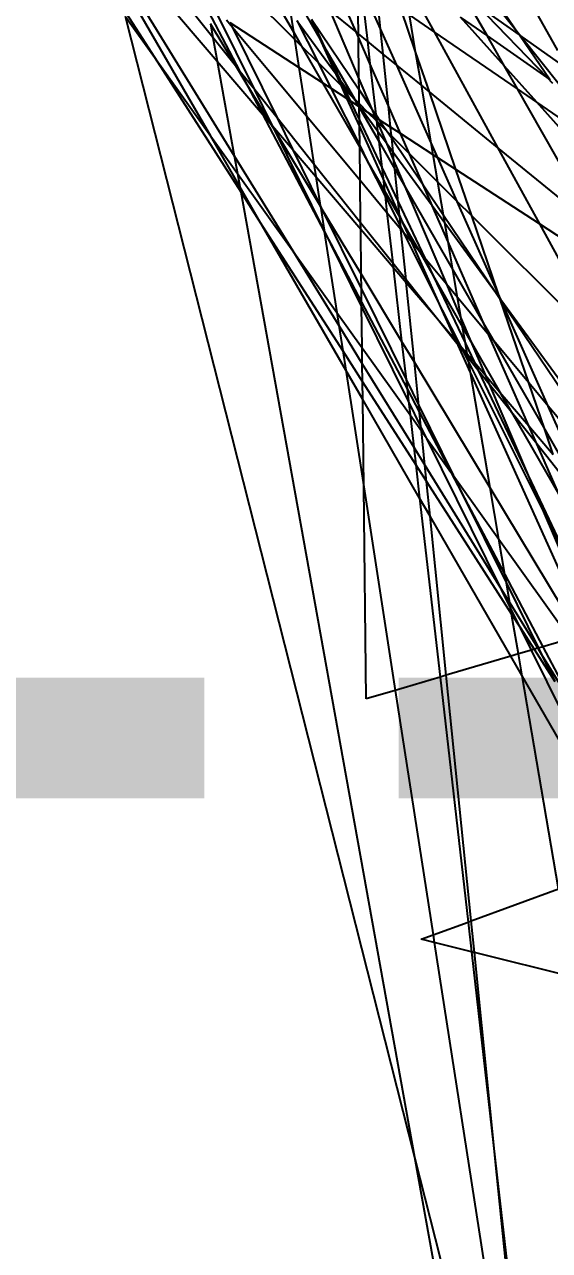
# Model space of a CAD drawing. Header units: metres. Extents: x 0 to 1324930, y 0 to 1631912.
# Drawn here: x 253720.43 to 253727.51, y 1630704.57 to 1630721.11 of the extents above; entities that cross this region are included whole.
import ezdxf

# ---------------------------------------------------------------- set-up
doc = ezdxf.new("R2010")
doc.units = ezdxf.units.M
doc.header["$MEASUREMENT"] = 0
doc.layers.add('limites_parcelles', color=7, linetype='Continuous')
doc.layers.add('Numero_TF', color=7, linetype='Continuous', lineweight=0)
doc.styles.add('Style-Arial', font='arial.ttf')

msp = doc.modelspace()

# ---------------------------------------------------------------- linework, layer by layer
at = {"layer": 'limites_parcelles'}
for p, q in [((253724.07399, 1630720.91529), (253722.73912, 1630722.24744)), ((253727.0915, 1630720.99525), (253726.14777, 1630722.17851)), ((253721.57064, 1630722.08556), (253723.26215, 1630719.33866)), ((253721.81642, 1630722.0421), (253723.03211, 1630720.61799)), ((253723.47647, 1630722.02897), (253724.05894, 1630721.01261)), ((253724.90328, 1630721.01299), (253724.45139, 1630722.044)), ((253726.42308, 1630721.97284), (253727.0915, 1630720.99525)), ((253722.94635, 1630719.60408), (253721.6136, 1630721.91608)), ((253722.97464, 1630720.9376), (253722.39586, 1630721.66472)), ((253724.93482, 1630720.98721), (253724.92607, 1630721.71889)), ((253724.96898, 1630721.65242), (253725.0563, 1630720.88794)), ((253725.23446, 1630721.05461), (253724.96898, 1630721.65242)), ((253725.56146, 1630721.73726), (253725.95828, 1630721.01191)), ((253724.0437, 1630721.56669), (253724.43876, 1630720.87977)), ((253725.23446, 1630721.05461), (253725.18505, 1630721.54151)), ((253726.67041, 1630720.96209), (253726.36676, 1630721.49448)), ((253721.7624, 1630721.32901), (253722.18436, 1630720.67076)), ((253722.91054, 1630721.29408), (253723.33867, 1630720.48027)), ((253724.01598, 1630721.29041), (253724.05894, 1630721.01261)), ((253724.54951, 1630721.30209), (253724.94207, 1630720.38091)), ((253724.90328, 1630721.01299), (253724.54951, 1630721.30209)), ((253725.70761, 1630720.74586), (253725.51261, 1630721.31716)), ((253726.53217, 1630721.37771), (253727.48108, 1630720.39543)), ((253727.10788, 1630720.97129), (253726.53217, 1630721.37771)), ((253727.31599, 1630721.30578), (253727.62116, 1630720.76374)), ((253721.78895, 1630721.22428), (253725.69136, 1630705.8288)), ((253721.78895, 1630721.22428), (253722.18436, 1630720.67076)), ((253722.9412, 1630721.12358), (253722.97464, 1630720.9376)), ((253723.29643, 1630720.53333), (253722.9412, 1630721.12358)), ((253723.53841, 1630720.22933), (253723.03576, 1630721.24797)), ((253723.23886, 1630721.07071), (253723.15686, 1630721.16909)), ((253723.20625, 1630721.13693), (253723.23886, 1630721.07071)), ((253724.13307, 1630720.5333), (253723.20625, 1630721.13693)), ((253724.10566, 1630721.16766), (253724.39112, 1630720.59881)), ((253724.10566, 1630721.16766), (253724.63545, 1630720.44241)), ((253724.30249, 1630721.18277), (253724.94386, 1630720.23127)), ((253724.43876, 1630720.87977), (253724.30631, 1630721.17428)), ((253724.30631, 1630721.17428), (253724.48066, 1630720.8069)), ((253725.70761, 1630720.74586), (253725.62311, 1630721.24148)), ((253725.95828, 1630721.01191), (253725.62311, 1630721.24148)), ((253726.90497, 1630720.55085), (253726.31098, 1630721.21333)), ((253726.67041, 1630720.96209), (253726.31098, 1630721.21333)), ((253722.97464, 1630720.9376), (253723.03211, 1630720.61799)), ((253723.29643, 1630720.53333), (253722.97464, 1630720.9376)), ((253723.23886, 1630721.07071), (253723.83943, 1630719.85116)), ((253724.23475, 1630719.87578), (253723.23886, 1630721.07071)), ((253724.05894, 1630721.01261), (253724.07399, 1630720.91529)), ((253724.05894, 1630721.01261), (253724.16912, 1630720.82036)), ((253724.93539, 1630720.93972), (253724.90328, 1630721.01299)), ((253724.93482, 1630720.98721), (253724.90328, 1630721.01299)), ((253724.93539, 1630720.93972), (253724.93482, 1630720.98721)), ((253725.0563, 1630720.88794), (253724.93482, 1630720.98721)), ((253724.94207, 1630720.38091), (253724.93539, 1630720.93972)), ((253725.09091, 1630720.58489), (253724.93539, 1630720.93972)), ((253725.26901, 1630720.71411), (253725.23446, 1630721.05461)), ((253725.45212, 1630720.56447), (253725.23446, 1630721.05461)), ((253725.95828, 1630721.01191), (253726.8103, 1630719.45453)), ((253727.08031, 1630720.24342), (253725.95828, 1630721.01191)), ((253726.90497, 1630720.55085), (253726.67041, 1630720.96209)), ((253727.48108, 1630720.39543), (253726.67041, 1630720.96209)), ((253727.0915, 1630720.99525), (253727.10788, 1630720.97129)), ((253727.11412, 1630720.96689), (253727.0915, 1630720.99525)), ((253727.10788, 1630720.97129), (253727.52044, 1630720.36791)), ((253727.11412, 1630720.96689), (253727.10788, 1630720.97129)), ((253727.66161, 1630720.28044), (253727.11412, 1630720.96689)), ((253727.63493, 1630720.59923), (253727.11412, 1630720.96689)), ((253724.07399, 1630720.91529), (253724.13307, 1630720.5333)), ((253724.16912, 1630720.82036), (253724.07399, 1630720.91529)), ((253724.16912, 1630720.82036), (253724.45308, 1630720.32489)), ((253724.39112, 1630720.59881), (253724.16912, 1630720.82036)), ((253724.63545, 1630720.44241), (253724.43876, 1630720.87977)), ((253724.43876, 1630720.87977), (253724.48066, 1630720.8069)), ((253724.48066, 1630720.8069), (253724.6874, 1630720.37128)), ((253724.48066, 1630720.8069), (253724.88216, 1630720.10878)), ((253725.0563, 1630720.88794), (253725.09091, 1630720.58489)), ((253725.26901, 1630720.71411), (253725.0563, 1630720.88794)), ((253722.18436, 1630720.67076), (253723.34943, 1630718.85327)), ((253722.18436, 1630720.67076), (253722.94635, 1630719.60408)), ((253723.03211, 1630720.61799), (253723.26215, 1630719.33866)), ((253723.03211, 1630720.61799), (253723.64218, 1630719.90333)), ((253724.39112, 1630720.59881), (253724.56525, 1630720.25183)), ((253724.70678, 1630720.2838), (253724.39112, 1630720.59881)), ((253725.33972, 1630720.01723), (253725.26901, 1630720.71411)), ((253725.45212, 1630720.56447), (253725.26901, 1630720.71411)), ((253725.78491, 1630720.29251), (253725.70761, 1630720.74586)), ((253725.89232, 1630720.20473), (253725.70761, 1630720.74586)), ((253723.4102, 1630720.34431), (253723.29643, 1630720.53333)), ((253723.33867, 1630720.48027), (253723.29643, 1630720.53333)), ((253723.33867, 1630720.48027), (253723.4102, 1630720.34431)), ((253723.53841, 1630720.22933), (253723.33867, 1630720.48027)), ((253724.13307, 1630720.5333), (253724.23475, 1630719.87578)), ((253724.45308, 1630720.32489), (253724.13307, 1630720.5333)), ((253724.70678, 1630720.2838), (253724.63545, 1630720.44241)), ((253724.63545, 1630720.44241), (253724.6874, 1630720.37128)), ((253725.09091, 1630720.58489), (253725.16954, 1630719.89647)), ((253725.33972, 1630720.01723), (253725.09091, 1630720.58489)), ((253725.91704, 1630719.51752), (253725.45212, 1630720.56447)), ((253725.78491, 1630720.29251), (253725.45212, 1630720.56447)), ((253727.08031, 1630720.24342), (253726.90497, 1630720.55085)), ((253727.34021, 1630720.06542), (253726.90497, 1630720.55085)), ((253723.4102, 1630720.34431), (253723.64218, 1630719.90333)), ((253723.75544, 1630719.77066), (253723.4102, 1630720.34431)), ((253724.45308, 1630720.32489), (253724.95318, 1630719.45225)), ((253724.56525, 1630720.25183), (253724.45308, 1630720.32489)), ((253724.6874, 1630720.37128), (253724.74885, 1630720.24182)), ((253724.6874, 1630720.37128), (253724.8711, 1630720.11982)), ((253724.78574, 1630720.10823), (253724.70678, 1630720.2838)), ((253724.74885, 1630720.24182), (253724.70678, 1630720.2838)), ((253724.94386, 1630720.23127), (253724.94207, 1630720.38091)), ((253724.94207, 1630720.38091), (253725.11239, 1630719.98126)), ((253725.91704, 1630719.51752), (253725.78491, 1630720.29251)), ((253725.89232, 1630720.20473), (253725.78491, 1630720.29251)), ((253727.48108, 1630720.39543), (253727.55141, 1630720.32262)), ((253727.52044, 1630720.36791), (253727.48108, 1630720.39543)), ((253723.77751, 1630719.7448), (253723.53841, 1630720.22933)), ((253723.83943, 1630719.85116), (253723.53841, 1630720.22933)), ((253724.56525, 1630720.25183), (253724.95286, 1630719.47946)), ((253724.78574, 1630720.10823), (253724.56525, 1630720.25183)), ((253724.74885, 1630720.24182), (253724.82411, 1630720.08324)), ((253724.8711, 1630720.11982), (253724.74885, 1630720.24182)), ((253724.9497, 1630719.74365), (253724.78574, 1630720.10823)), ((253724.82411, 1630720.08324), (253724.78574, 1630720.10823)), ((253724.8711, 1630720.11982), (253724.89325, 1630720.08949)), ((253724.88216, 1630720.10878), (253724.8711, 1630720.11982)), ((253724.88216, 1630720.10878), (253724.89325, 1630720.08949)), ((253724.94609, 1630720.04498), (253724.88216, 1630720.10878)), ((253724.94609, 1630720.04498), (253724.94386, 1630720.23127)), ((253724.94386, 1630720.23127), (253725.11239, 1630719.98126)), ((253726.25099, 1630719.15393), (253725.89232, 1630720.20473)), ((253726.8103, 1630719.45453), (253725.89232, 1630720.20473)), ((253727.76521, 1630719.0426), (253727.08031, 1630720.24342)), ((253727.34021, 1630720.06542), (253727.08031, 1630720.24342)), ((253724.82411, 1630720.08324), (253724.94878, 1630719.82055)), ((253724.94041, 1630720.00749), (253724.82411, 1630720.08324)), ((253724.89325, 1630720.08949), (253724.94041, 1630720.00749)), ((253724.89325, 1630720.08949), (253724.94643, 1630720.01669)), ((253724.94041, 1630720.00749), (253724.94667, 1630719.99661)), ((253724.94659, 1630720.00347), (253724.94041, 1630720.00749)), ((253724.94643, 1630720.01669), (253724.94609, 1630720.04498)), ((253725.06489, 1630719.92642), (253724.94609, 1630720.04498)), ((253724.94659, 1630720.00347), (253724.94643, 1630720.01669)), ((253724.94643, 1630720.01669), (253724.96471, 1630719.99166)), ((253724.94667, 1630719.99661), (253724.94659, 1630720.00347)), ((253724.96471, 1630719.99166), (253724.94659, 1630720.00347)), ((253724.94878, 1630719.82055), (253724.94667, 1630719.99661)), ((253724.94667, 1630719.99661), (253725.2105, 1630719.53785)), ((253724.96471, 1630719.99166), (253725.19462, 1630719.67694)), ((253725.06489, 1630719.92642), (253724.96471, 1630719.99166)), ((253725.11239, 1630719.98126), (253725.16298, 1630719.86253)), ((253725.11239, 1630719.98126), (253725.16954, 1630719.89647)), ((253725.36903, 1630719.72834), (253725.33972, 1630720.01723)), ((253725.50521, 1630719.63964), (253725.33972, 1630720.01723)), ((253727.71455, 1630719.6479), (253727.34021, 1630720.06542)), ((253727.70025, 1630719.81882), (253727.34021, 1630720.06542)), ((253723.64218, 1630719.90333), (253724.47542, 1630718.31944)), ((253723.64218, 1630719.90333), (253723.75544, 1630719.77066)), ((253723.80716, 1630719.68472), (253723.75544, 1630719.77066)), ((253723.75544, 1630719.77066), (253723.77751, 1630719.7448)), ((253723.83943, 1630719.85116), (253724.04765, 1630719.42834)), ((253724.33479, 1630719.22884), (253723.83943, 1630719.85116)), ((253724.23475, 1630719.87578), (253724.33479, 1630719.22884)), ((253724.9585, 1630719.00738), (253724.23475, 1630719.87578)), ((253724.9497, 1630719.74365), (253724.94878, 1630719.82055)), ((253724.94878, 1630719.82055), (253725.25093, 1630719.18389)), ((253725.17915, 1630719.8124), (253725.06489, 1630719.92642)), ((253725.16298, 1630719.86253), (253725.06489, 1630719.92642)), ((253725.16298, 1630719.86253), (253725.17724, 1630719.82908)), ((253725.17426, 1630719.85519), (253725.16298, 1630719.86253)), ((253725.16954, 1630719.89647), (253725.17426, 1630719.85519)), ((253725.16954, 1630719.89647), (253725.21545, 1630719.82836)), ((253725.17426, 1630719.85519), (253725.17724, 1630719.82908)), ((253725.21545, 1630719.82836), (253725.17426, 1630719.85519)), ((253725.17724, 1630719.82908), (253725.17915, 1630719.8124)), ((253725.17724, 1630719.82908), (253725.1882, 1630719.80336)), ((253725.17915, 1630719.8124), (253725.19462, 1630719.67694)), ((253725.1882, 1630719.80336), (253725.17915, 1630719.8124)), ((253725.1882, 1630719.80336), (253725.30852, 1630719.52101)), ((253725.32294, 1630719.6689), (253725.1882, 1630719.80336)), ((253725.21545, 1630719.82836), (253725.32294, 1630719.6689)), ((253725.36903, 1630719.72834), (253725.21545, 1630719.82836)), ((253723.80716, 1630719.68472), (253723.77751, 1630719.7448)), ((253723.77751, 1630719.7448), (253724.04765, 1630719.42834)), ((253724.47294, 1630718.33552), (253723.80716, 1630719.68472)), ((253724.42237, 1630718.66248), (253723.80716, 1630719.68472)), ((253724.95286, 1630719.47946), (253724.9497, 1630719.74365)), ((253725.26778, 1630719.03636), (253724.9497, 1630719.74365)), ((253725.19462, 1630719.67694), (253725.2105, 1630719.53785)), ((253725.19462, 1630719.67694), (253725.30852, 1630719.52101)), ((253725.32294, 1630719.6689), (253725.3843, 1630719.57787)), ((253725.38093, 1630719.61102), (253725.32294, 1630719.6689)), ((253725.38093, 1630719.61102), (253725.36903, 1630719.72834)), ((253725.50521, 1630719.63964), (253725.36903, 1630719.72834)), ((253725.3843, 1630719.57787), (253725.38093, 1630719.61102)), ((253725.62414, 1630719.36832), (253725.38093, 1630719.61102)), ((253725.62414, 1630719.36832), (253725.50521, 1630719.63964)), ((253725.94506, 1630719.35318), (253725.50521, 1630719.63964)), ((253723.33595, 1630718.92823), (253722.94635, 1630719.60408)), ((253722.94635, 1630719.60408), (253723.3046, 1630719.10259)), ((253724.95318, 1630719.45225), (253724.95286, 1630719.47946)), ((253724.95286, 1630719.47946), (253725.06037, 1630719.26522)), ((253724.9585, 1630719.00738), (253724.95318, 1630719.45225)), ((253724.95318, 1630719.45225), (253725.06037, 1630719.26522)), ((253725.2105, 1630719.53785), (253725.25093, 1630719.18389)), ((253725.2105, 1630719.53785), (253725.42646, 1630719.16235)), ((253725.30852, 1630719.52101), (253725.41555, 1630719.26987)), ((253725.30852, 1630719.52101), (253725.40322, 1630719.39138)), ((253725.40322, 1630719.39138), (253725.3843, 1630719.57787)), ((253725.3843, 1630719.57787), (253725.8074, 1630718.95018)), ((253725.94506, 1630719.35318), (253725.91704, 1630719.51752)), ((253726.00831, 1630719.31198), (253725.91704, 1630719.51752)), ((253726.8103, 1630719.45453), (253727.37539, 1630718.42162)), ((253727.79831, 1630718.64712), (253726.8103, 1630719.45453)), ((253723.26215, 1630719.33866), (253723.3046, 1630719.10259)), ((253723.26215, 1630719.33866), (253724.05048, 1630718.05847)), ((253724.04765, 1630719.42834), (253724.42126, 1630718.66969)), ((253724.04765, 1630719.42834), (253724.36064, 1630719.0617)), ((253725.41555, 1630719.26987), (253725.40322, 1630719.39138)), ((253725.40322, 1630719.39138), (253725.93024, 1630718.66992)), ((253725.8074, 1630718.95018), (253725.62414, 1630719.36832)), ((253726.00775, 1630718.98548), (253725.62414, 1630719.36832)), ((253726.00775, 1630718.98548), (253725.94506, 1630719.35318)), ((253726.00831, 1630719.31198), (253725.94506, 1630719.35318)), ((253726.26914, 1630718.72462), (253726.00831, 1630719.31198)), ((253726.25099, 1630719.15393), (253726.00831, 1630719.31198)), ((253724.33479, 1630719.22884), (253724.36064, 1630719.0617)), ((253724.96533, 1630718.4367), (253724.33479, 1630719.22884)), ((253725.06037, 1630719.26522), (253725.29506, 1630718.79755)), ((253725.06037, 1630719.26522), (253725.28676, 1630718.87018)), ((253725.25093, 1630719.18389), (253725.26778, 1630719.03636)), ((253725.25093, 1630719.18389), (253725.47141, 1630718.71932)), ((253725.42646, 1630719.16235), (253725.41555, 1630719.26987)), ((253725.41555, 1630719.26987), (253725.56124, 1630718.92799)), ((253725.47141, 1630718.71932), (253725.42646, 1630719.16235)), ((253725.42646, 1630719.16235), (253725.56124, 1630718.92799)), ((253726.46385, 1630718.53032), (253726.25099, 1630719.15393)), ((253727.37539, 1630718.42162), (253726.25099, 1630719.15393)), ((253723.3046, 1630719.10259), (253723.33595, 1630718.92823)), ((253723.3046, 1630719.10259), (253724.05048, 1630718.05847)), ((253724.36064, 1630719.0617), (253724.42126, 1630718.66969)), ((253724.36064, 1630719.0617), (253724.96634, 1630718.35216)), ((253724.96533, 1630718.4367), (253724.9585, 1630719.00738)), ((253725.32074, 1630718.57275), (253724.9585, 1630719.00738)), ((253725.26778, 1630719.03636), (253725.28676, 1630718.87018)), ((253725.4892, 1630718.54402), (253725.26778, 1630719.03636)), ((253725.93024, 1630718.66992), (253725.8074, 1630718.95018)), ((253725.8074, 1630718.95018), (253726.08364, 1630718.54037)), ((253726.08364, 1630718.54037), (253726.00775, 1630718.98548)), ((253726.26914, 1630718.72462), (253726.00775, 1630718.98548)), ((253723.33595, 1630718.92823), (253723.34943, 1630718.85327)), ((253723.6446, 1630718.39279), (253723.33595, 1630718.92823)), ((253723.34943, 1630718.85327), (253725.69136, 1630705.8288)), ((253723.34943, 1630718.85327), (253723.6446, 1630718.39279)), ((253725.28676, 1630718.87018), (253725.29506, 1630718.79755)), ((253725.28676, 1630718.87018), (253725.49254, 1630718.51112)), ((253725.29506, 1630718.79755), (253725.32074, 1630718.57275)), ((253725.29506, 1630718.79755), (253725.50616, 1630718.3769)), ((253725.56124, 1630718.92799), (253726.12268, 1630717.61052)), ((253725.56124, 1630718.92799), (253726.20984, 1630717.8002)), ((253724.42126, 1630718.66969), (253724.42237, 1630718.66248)), ((253724.42126, 1630718.66969), (253724.43576, 1630718.64024)), ((253724.42237, 1630718.66248), (253724.47294, 1630718.33552)), ((253724.43576, 1630718.64024), (253724.42237, 1630718.66248)), ((253724.43576, 1630718.64024), (253724.97601, 1630717.54319)), ((253724.97358, 1630717.74661), (253724.43576, 1630718.64024)), ((253725.4892, 1630718.54402), (253725.47141, 1630718.71932)), ((253725.47141, 1630718.71932), (253725.83226, 1630717.95899)), ((253726.14516, 1630718.17957), (253725.93024, 1630718.66992)), ((253725.93024, 1630718.66992), (253726.10154, 1630718.43543)), ((253726.82404, 1630717.47508), (253726.26914, 1630718.72462)), ((253726.46385, 1630718.53032), (253726.26914, 1630718.72462)), ((253725.32074, 1630718.57275), (253725.39842, 1630717.8926)), ((253725.50923, 1630718.34658), (253725.32074, 1630718.57275)), ((253725.49254, 1630718.51112), (253725.4892, 1630718.54402)), ((253725.54576, 1630718.41826), (253725.4892, 1630718.54402)), ((253725.50616, 1630718.3769), (253725.49254, 1630718.51112)), ((253725.49254, 1630718.51112), (253725.54576, 1630718.41826)), ((253726.10154, 1630718.43543), (253726.08364, 1630718.54037)), ((253726.08364, 1630718.54037), (253726.78566, 1630717.49891)), ((253726.82404, 1630717.47508), (253726.46385, 1630718.53032)), ((253727.93059, 1630717.06657), (253726.46385, 1630718.53032)), ((253724.76451, 1630716.45003), (253723.6446, 1630718.39279)), ((253723.6446, 1630718.39279), (253724.72463, 1630716.70797)), ((253724.47294, 1630718.33552), (253724.47542, 1630718.31944)), ((253724.5633, 1630718.15239), (253724.47294, 1630718.33552)), ((253724.47542, 1630718.31944), (253724.64434, 1630717.22715)), ((253724.47542, 1630718.31944), (253724.5633, 1630718.15239)), ((253724.96634, 1630718.35216), (253724.96533, 1630718.4367)), ((253725.39842, 1630717.8926), (253724.96533, 1630718.4367)), ((253724.97358, 1630717.74661), (253724.96634, 1630718.35216)), ((253724.96634, 1630718.35216), (253725.40457, 1630717.8388)), ((253725.50923, 1630718.34658), (253725.50616, 1630718.3769)), ((253725.50616, 1630718.3769), (253725.53975, 1630718.30996)), ((253725.57822, 1630717.66673), (253725.50923, 1630718.34658)), ((253725.53975, 1630718.30996), (253725.50923, 1630718.34658)), ((253725.53975, 1630718.30996), (253726.06663, 1630717.26005)), ((253725.65859, 1630718.16737), (253725.53975, 1630718.30996)), ((253725.65859, 1630718.16737), (253725.54576, 1630718.41826)), ((253725.54576, 1630718.41826), (253725.75768, 1630718.04847)), ((253726.14516, 1630718.17957), (253726.10154, 1630718.43543)), ((253726.10154, 1630718.43543), (253726.78566, 1630717.49891)), ((253727.37539, 1630718.42162), (253727.89698, 1630717.46824)), ((253727.84265, 1630718.1173), (253727.37539, 1630718.42162)), ((253724.9788, 1630717.31039), (253724.5633, 1630718.15239)), ((253724.5633, 1630718.15239), (253724.97816, 1630717.3638)), ((253726.06663, 1630717.26005), (253725.65859, 1630718.16737)), ((253725.75768, 1630718.04847), (253725.65859, 1630718.16737)), ((253726.20984, 1630717.8002), (253726.14516, 1630718.17957)), ((253726.63691, 1630717.05761), (253726.14516, 1630718.17957)), ((253724.05048, 1630718.05847), (253724.67182, 1630717.04945)), ((253724.05048, 1630718.05847), (253724.64434, 1630717.22715)), ((253725.75768, 1630718.04847), (253725.9445, 1630717.72249)), ((253725.83226, 1630717.95899), (253725.75768, 1630718.04847)), ((253725.83226, 1630717.95899), (253725.9445, 1630717.72249)), ((253726.12268, 1630717.61052), (253725.83226, 1630717.95899)), ((253725.39842, 1630717.8926), (253725.40457, 1630717.8388)), ((253725.57822, 1630717.66673), (253725.39842, 1630717.8926)), ((253725.40457, 1630717.8388), (253725.51851, 1630716.84115)), ((253725.40457, 1630717.8388), (253725.58183, 1630717.63115)), ((253726.27291, 1630717.43026), (253726.20984, 1630717.8002)), ((253726.20984, 1630717.8002), (253726.63691, 1630717.05761)), ((253724.97601, 1630717.54319), (253724.97358, 1630717.74661)), ((253725.51851, 1630716.84115), (253724.97358, 1630717.74661)), ((253725.58183, 1630717.63115), (253725.57822, 1630717.66673)), ((253725.94763, 1630717.20263), (253725.57822, 1630717.66673)), ((253725.69108, 1630716.55442), (253725.58183, 1630717.63115)), ((253725.58183, 1630717.63115), (253725.94763, 1630717.20263)), ((253725.9445, 1630717.72249), (253726.37929, 1630716.80636)), ((253725.9445, 1630717.72249), (253726.34107, 1630717.03051)), ((253724.97816, 1630717.3638), (253724.97601, 1630717.54319)), ((253724.97601, 1630717.54319), (253725.57793, 1630716.32091)), ((253726.12268, 1630717.61052), (253726.32188, 1630717.1431)), ((253726.27291, 1630717.43026), (253726.12268, 1630717.61052)), ((253726.78566, 1630717.49891), (253726.84693, 1630717.40801)), ((253726.78566, 1630717.49891), (253726.84243, 1630717.42119)), ((253726.84243, 1630717.42119), (253726.82404, 1630717.47508)), ((253726.85655, 1630717.40186), (253726.82404, 1630717.47508)), ((253724.9788, 1630717.31039), (253724.97816, 1630717.3638)), ((253724.97816, 1630717.3638), (253725.59212, 1630716.19674)), ((253724.9855, 1630716.74956), (253724.9788, 1630717.31039)), ((253725.61132, 1630716.02857), (253724.9788, 1630717.31039)), ((253726.32188, 1630717.1431), (253726.27291, 1630717.43026)), ((253726.69616, 1630716.92243), (253726.27291, 1630717.43026)), ((253726.84693, 1630717.40801), (253726.84243, 1630717.42119)), ((253726.84243, 1630717.42119), (253726.85655, 1630717.40186)), ((253727.23222, 1630716.27924), (253726.84693, 1630717.40801)), ((253726.84693, 1630717.40801), (253726.86712, 1630717.37805)), ((253726.86712, 1630717.37805), (253726.85655, 1630717.40186)), ((253726.85655, 1630717.40186), (253728.03788, 1630715.7847)), ((253727.49521, 1630715.96368), (253726.86712, 1630717.37805)), ((253726.86712, 1630717.37805), (253728.05159, 1630715.62086)), ((253724.64434, 1630717.22715), (253724.67182, 1630717.04945)), ((253724.64434, 1630717.22715), (253724.9855, 1630716.74956)), ((253726.28055, 1630716.78438), (253725.94763, 1630717.20263)), ((253725.94763, 1630717.20263), (253726.2537, 1630716.84408)), ((253726.2537, 1630716.84408), (253726.06663, 1630717.26005)), ((253726.06663, 1630717.26005), (253726.3063, 1630716.78247)), ((253726.34107, 1630717.03051), (253726.32188, 1630717.1431)), ((253726.32188, 1630717.1431), (253726.45334, 1630716.83462)), ((253724.67182, 1630717.04945), (253724.72463, 1630716.70797)), ((253724.67182, 1630717.04945), (253724.98806, 1630716.53589)), ((253726.37929, 1630716.80636), (253726.34107, 1630717.03051)), ((253726.34107, 1630717.03051), (253726.45334, 1630716.83462)), ((253726.69616, 1630716.92243), (253726.63691, 1630717.05761)), ((253726.63691, 1630717.05761), (253726.75583, 1630716.85083)), ((253725.51851, 1630716.84115), (253725.57793, 1630716.32091)), ((253725.69108, 1630716.55442), (253725.51851, 1630716.84115)), ((253726.28055, 1630716.78438), (253726.2537, 1630716.84408)), ((253726.2537, 1630716.84408), (253726.3063, 1630716.78247)), ((253726.4026, 1630716.66966), (253726.37929, 1630716.80636)), ((253726.37929, 1630716.80636), (253726.49621, 1630716.56)), ((253726.45334, 1630716.83462), (253726.64429, 1630716.38654)), ((253726.45334, 1630716.83462), (253726.84463, 1630716.15184)), ((253727.23364, 1630715.69615), (253726.69616, 1630716.92243)), ((253726.75583, 1630716.85083), (253726.69616, 1630716.92243)), ((253726.75583, 1630716.85083), (253727.4478, 1630715.64763)), ((253727.23222, 1630716.27924), (253726.75583, 1630716.85083)), ((253724.72463, 1630716.70797), (253724.76451, 1630716.45003)), ((253724.72463, 1630716.70797), (253724.99097, 1630716.29247)), ((253724.98806, 1630716.53589), (253724.9855, 1630716.74956)), ((253724.9855, 1630716.74956), (253725.63241, 1630715.84399)), ((253726.44561, 1630716.41735), (253726.28055, 1630716.78438)), ((253726.34763, 1630716.70011), (253726.28055, 1630716.78438)), ((253726.3063, 1630716.78247), (253726.34763, 1630716.70011)), ((253726.3063, 1630716.78247), (253726.4026, 1630716.66966)), ((253726.34763, 1630716.70011), (253726.42302, 1630716.54989)), ((253726.41097, 1630716.62053), (253726.34763, 1630716.70011)), ((253726.41097, 1630716.62053), (253726.4026, 1630716.66966)), ((253726.4026, 1630716.66966), (253726.49621, 1630716.56)), ((253724.99097, 1630716.29247), (253724.98806, 1630716.53589)), ((253724.98806, 1630716.53589), (253725.68211, 1630715.4088)), ((253725.75028, 1630715.97094), (253725.69108, 1630716.55442)), ((253726.71126, 1630714.8593), (253725.69108, 1630716.55442)), ((253726.42302, 1630716.54989), (253726.41097, 1630716.62053)), ((253726.55093, 1630716.44471), (253726.41097, 1630716.62053)), ((253726.44561, 1630716.41735), (253726.42302, 1630716.54989)), ((253726.42302, 1630716.54989), (253727.42863, 1630714.54601)), ((253726.49621, 1630716.56), (253726.55093, 1630716.44471)), ((253726.49621, 1630716.56), (253726.64429, 1630716.38654)), ((253724.76451, 1630716.45003), (253725.00791, 1630714.87609)), ((253724.99385, 1630716.0522), (253724.76451, 1630716.45003)), ((253725.57793, 1630716.32091), (253725.59212, 1630716.19674)), ((253725.57793, 1630716.32091), (253725.75028, 1630715.97094)), ((253726.71126, 1630714.8593), (253726.44561, 1630716.41735)), ((253728.02934, 1630712.8958), (253726.44561, 1630716.41735)), ((253726.55093, 1630716.44471), (253727.22276, 1630715.0291)), ((253726.69851, 1630716.2593), (253726.55093, 1630716.44471)), ((253726.64429, 1630716.38654), (253726.69851, 1630716.2593)), ((253726.64429, 1630716.38654), (253726.84463, 1630716.15184)), ((253724.99385, 1630716.0522), (253724.99097, 1630716.29247)), ((253724.99097, 1630716.29247), (253725.70915, 1630715.17212)), ((253725.59212, 1630716.19674), (253725.61132, 1630716.02857)), ((253725.59212, 1630716.19674), (253725.75969, 1630715.8782)), ((253726.69851, 1630716.2593), (253727.22276, 1630715.0291)), ((253727.00042, 1630715.88001), (253726.69851, 1630716.2593)), ((253726.84463, 1630716.15184), (253727.00042, 1630715.88001)), ((253726.84463, 1630716.15184), (253727.23364, 1630715.69615)), ((253727.4478, 1630715.64763), (253727.23222, 1630716.27924)), ((253727.49521, 1630715.96368), (253727.23222, 1630716.27924)), ((253725.00791, 1630714.87609), (253724.99385, 1630716.0522)), ((253725.76054, 1630714.72218), (253724.99385, 1630716.0522)), ((253725.61132, 1630716.02857), (253725.63241, 1630715.84399)), ((253725.77889, 1630715.689), (253725.61132, 1630716.02857)), ((253725.75969, 1630715.8782), (253725.75028, 1630715.97094)), ((253725.75028, 1630715.97094), (253726.21314, 1630715.03105)), ((253725.63241, 1630715.84399), (253725.68211, 1630715.4088)), ((253725.63241, 1630715.84399), (253725.78481, 1630715.63065)), ((253725.77889, 1630715.689), (253725.75969, 1630715.8782)), ((253725.75969, 1630715.8782), (253726.18361, 1630715.07238)), ((253727.00042, 1630715.88001), (253727.64933, 1630714.74772)), ((253727.34008, 1630715.45329), (253727.00042, 1630715.88001)), ((253728.02643, 1630714.76744), (253727.49521, 1630715.96368)), ((253728.0818, 1630715.25985), (253727.49521, 1630715.96368)), ((253725.78481, 1630715.63065), (253725.77889, 1630715.689)), ((253725.85879, 1630715.52709), (253725.77889, 1630715.689)), ((253727.34008, 1630715.45329), (253727.23364, 1630715.69615)), ((253727.23364, 1630715.69615), (253727.5629, 1630715.31044)), ((253727.5629, 1630715.31044), (253727.4478, 1630715.64763)), ((253727.4478, 1630715.64763), (253727.80448, 1630715.02744)), ((253725.83202, 1630715.16536), (253725.78481, 1630715.63065)), ((253725.78481, 1630715.63065), (253725.85879, 1630715.52709)), ((253726.86531, 1630713.48736), (253725.85879, 1630715.52709)), ((253725.85879, 1630715.52709), (253726.18361, 1630715.07238)), ((253725.68211, 1630715.4088), (253725.70915, 1630715.17212)), ((253725.68211, 1630715.4088), (253725.83202, 1630715.16536)), ((253727.64933, 1630714.74772), (253727.34008, 1630715.45329)), ((253727.64481, 1630715.07046), (253727.34008, 1630715.45329)), ((253725.70915, 1630715.17212), (253725.76054, 1630714.72218)), ((253725.70915, 1630715.17212), (253725.85431, 1630714.94566)), ((253725.85431, 1630714.94566), (253725.83202, 1630715.16536)), ((253725.83202, 1630715.16536), (253726.86531, 1630713.48736)), ((253726.18361, 1630715.07238), (253726.32716, 1630714.79952)), ((253726.18361, 1630715.07238), (253726.21314, 1630715.03105)), ((253726.21314, 1630715.03105), (253726.32716, 1630714.79952)), ((253726.21314, 1630715.03105), (253726.82896, 1630714.16899)), ((253727.22276, 1630715.0291), (253727.42863, 1630714.54601)), ((253727.22276, 1630715.0291), (253727.8597, 1630713.68704)), ((253725.04217, 1630712.01182), (253725.00791, 1630714.87609)), ((253725.00791, 1630714.87609), (253725.43296, 1630712.12747)), ((253725.90187, 1630714.47701), (253725.85431, 1630714.94566)), ((253725.85431, 1630714.94566), (253727.00172, 1630713.15571)), ((253726.82896, 1630714.16899), (253726.71126, 1630714.8593)), ((253727.91358, 1630712.86155), (253726.71126, 1630714.8593)), ((253725.76054, 1630714.72218), (253726.0365, 1630712.30607)), ((253725.90187, 1630714.47701), (253725.76054, 1630714.72218)), ((253726.32716, 1630714.79952), (253726.93026, 1630713.57485)), ((253726.32716, 1630714.79952), (253726.91052, 1630713.69062)), ((253726.11965, 1630712.33068), (253725.90187, 1630714.47701)), ((253726.99056, 1630712.5884), (253725.90187, 1630714.47701)), ((253727.42863, 1630714.54601), (253728.12039, 1630712.92275)), ((253727.42863, 1630714.54601), (253727.8597, 1630713.68704)), ((253726.91052, 1630713.69062), (253726.82896, 1630714.16899)), ((253726.82896, 1630714.16899), (253727.78923, 1630712.82475)), ((253726.93026, 1630713.57485), (253726.91052, 1630713.69062)), ((253726.91052, 1630713.69062), (253727.42304, 1630712.71638)), ((253726.98733, 1630713.24009), (253726.86531, 1630713.48736)), ((253726.86531, 1630713.48736), (253726.97575, 1630713.30802)), ((253726.97575, 1630713.30802), (253726.93026, 1630713.57485)), ((253726.93026, 1630713.57485), (253727.36192, 1630712.6983)), ((253726.98733, 1630713.24009), (253726.97575, 1630713.30802)), ((253726.97575, 1630713.30802), (253727.35286, 1630712.69562)), ((253727.00172, 1630713.15571), (253726.98733, 1630713.24009)), ((253727.12009, 1630712.97105), (253726.98733, 1630713.24009)), ((253727.09326, 1630712.61879), (253727.00172, 1630713.15571)), ((253727.00172, 1630713.15571), (253727.12009, 1630712.97105)), ((253727.26835, 1630712.67061), (253727.12009, 1630712.97105)), ((253727.12009, 1630712.97105), (253727.30562, 1630712.68164)), ((253727.78923, 1630712.82475), (253727.42304, 1630712.71638)), ((253727.26835, 1630712.67061), (253727.09326, 1630712.61879)), ((253727.30562, 1630712.68164), (253727.26835, 1630712.67061)), ((253728.50891, 1630710.15662), (253727.26835, 1630712.67061)), ((253727.35286, 1630712.69562), (253727.30562, 1630712.68164)), ((253727.30562, 1630712.68164), (253727.58396, 1630712.24743)), ((253727.36192, 1630712.6983), (253727.35286, 1630712.69562)), ((253727.35286, 1630712.69562), (253727.40469, 1630712.61145)), ((253727.42304, 1630712.71638), (253727.36192, 1630712.6983)), ((253727.36192, 1630712.6983), (253727.40469, 1630712.61145)), ((253727.42304, 1630712.71638), (253727.90952, 1630711.79164)), ((253726.99056, 1630712.5884), (253726.11965, 1630712.33068)), ((253727.09326, 1630712.61879), (253726.99056, 1630712.5884)), ((253727.14376, 1630712.32264), (253726.99056, 1630712.5884)), ((253727.14376, 1630712.32264), (253727.09326, 1630712.61879)), ((253727.40469, 1630712.61145), (253727.58396, 1630712.24743)), ((253727.40469, 1630712.61145), (253727.90952, 1630711.79164)), ((253726.11965, 1630712.33068), (253726.0365, 1630712.30607)), ((253726.45597, 1630709.01608), (253726.11965, 1630712.33068)), ((253726.0365, 1630712.30607), (253725.43296, 1630712.12747)), ((253726.0365, 1630712.30607), (253726.41403, 1630709.00069)), ((253727.63387, 1630709.44804), (253727.14376, 1630712.32264)), ((253728.5287, 1630709.92011), (253727.14376, 1630712.32264)), ((253725.43296, 1630712.12747), (253725.04217, 1630712.01182)), ((253725.43296, 1630712.12747), (253725.9432, 1630708.82803)), ((253726.45597, 1630709.01608), (253727.63387, 1630709.44804)), ((253725.9432, 1630708.82803), (253726.41403, 1630709.00069)), ((253726.41403, 1630709.00069), (253726.45597, 1630709.01608)), ((253726.41403, 1630709.00069), (253726.45978, 1630708.60017)), ((253726.49916, 1630708.59042), (253726.45597, 1630709.01608)), ((253725.78063, 1630708.76841), (253725.9432, 1630708.82803)), ((253725.95926, 1630708.72416), (253725.78063, 1630708.76841)), ((253725.9432, 1630708.82803), (253725.95926, 1630708.72416)), ((253725.95926, 1630708.72416), (253727.48991, 1630698.82619)), ((253726.45978, 1630708.60017), (253725.95926, 1630708.72416)), ((253726.45978, 1630708.60017), (253726.80373, 1630705.58878)), ((253726.49916, 1630708.59042), (253726.45978, 1630708.60017)), ((253726.80373, 1630705.58878), (253726.49916, 1630708.59042)), ((253727.83658, 1630708.25913), (253726.49916, 1630708.59042)), ((253725.69136, 1630705.8288), (253727.5584, 1630695.44537)), ((253725.69136, 1630705.8288), (253727.50563, 1630698.67129)), ((253727.48991, 1630698.82619), (253726.80373, 1630705.58878)), ((253726.80373, 1630705.58878), (253727.66616, 1630698.03794))]:
    msp.add_line(p, q, dxfattribs=at)

# ---------------------------------------------------------------- texts
at = {"layer": 'numero_tf', "color": 4, "linetype": 'Continuous', "lineweight": 0, "style": 'Style-Arial'}
msp.add_text('TF 1136', height=15, dxfattribs=at).set_placement((253680.81149, 1630710.67048))

doc.saveas('drawing.dxf')
